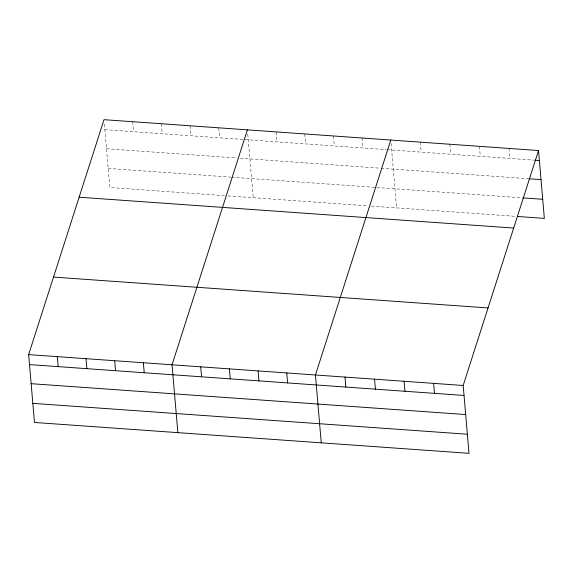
<?xml version="1.0" encoding="UTF-8"?>
<svg xmlns="http://www.w3.org/2000/svg" width="573" height="573" viewBox="0 0 573 573"><rect width="100%" height="100%" fill="white"/><g stroke="black" fill="none" stroke-linecap="round" stroke-linejoin="round"><path stroke-width="0.43" stroke-dasharray="2.87 2.15" d="M104.859 129.656L386.438 149.653M387.305 149.718L534.172 160.146M106.499 148.751L236.857 158.012M240.331 158.255L380.25 168.197M381.124 168.261L527.991 178.69M108.19 168.426L230.726 177.129M231.592 177.193L521.853 197.814M224.537 195.672L109.823 187.521L104.293 123.002M228.018 195.923L367.93 205.857M371.411 206.108L514.805 216.293M508.989 148.436L509.841 158.42M479.436 146.337L480.296 156.322M449.891 144.238L450.743 154.223M420.338 142.14L421.198 152.124M391.08 143.372L396.609 207.899M362.115 138.007L362.974 147.992M333.436 135.973L334.295 145.95M304.757 133.932L305.617 143.916M276.079 131.897L276.938 141.875M247.758 134.018L253.216 197.714M218.721 127.822L219.581 137.807M190.043 125.788L190.902 135.765M161.364 123.747L162.223 133.731M132.685 121.712L133.538 131.69"/><path stroke-width="0.86" d="M538.534 150.541L463.177 385.479L468.993 453.329L34.466 422.459L28.65 354.608L104.007 119.671L538.534 150.541L544.35 218.392L517.412 216.479M247.4 129.856L172.043 364.793L177.859 432.651M390.793 140.041L315.437 374.978L321.252 442.836M535.046 160.211L539.386 160.519M528.858 178.755L541.027 179.614M522.726 197.871L542.71 199.289M79.138 197.205L513.666 228.068M53.518 277.081L488.046 307.945M28.65 354.608L463.177 385.479M29.502 364.593L464.03 395.456M31.143 383.688L465.67 414.551M32.833 403.363L467.353 434.227M433.632 383.38L434.484 393.357M404.08 381.274L404.939 391.259M374.534 379.176L375.387 389.16M344.982 377.077L345.841 387.062M286.758 372.944L287.617 382.929M258.079 370.91L258.939 380.887M229.401 368.869L230.26 378.853M200.722 366.835L201.581 376.812M143.365 362.759L144.224 372.744M114.686 360.725L115.545 370.702M86.007 358.684L86.867 368.668M57.329 356.65L58.181 366.627"/></g></svg>
